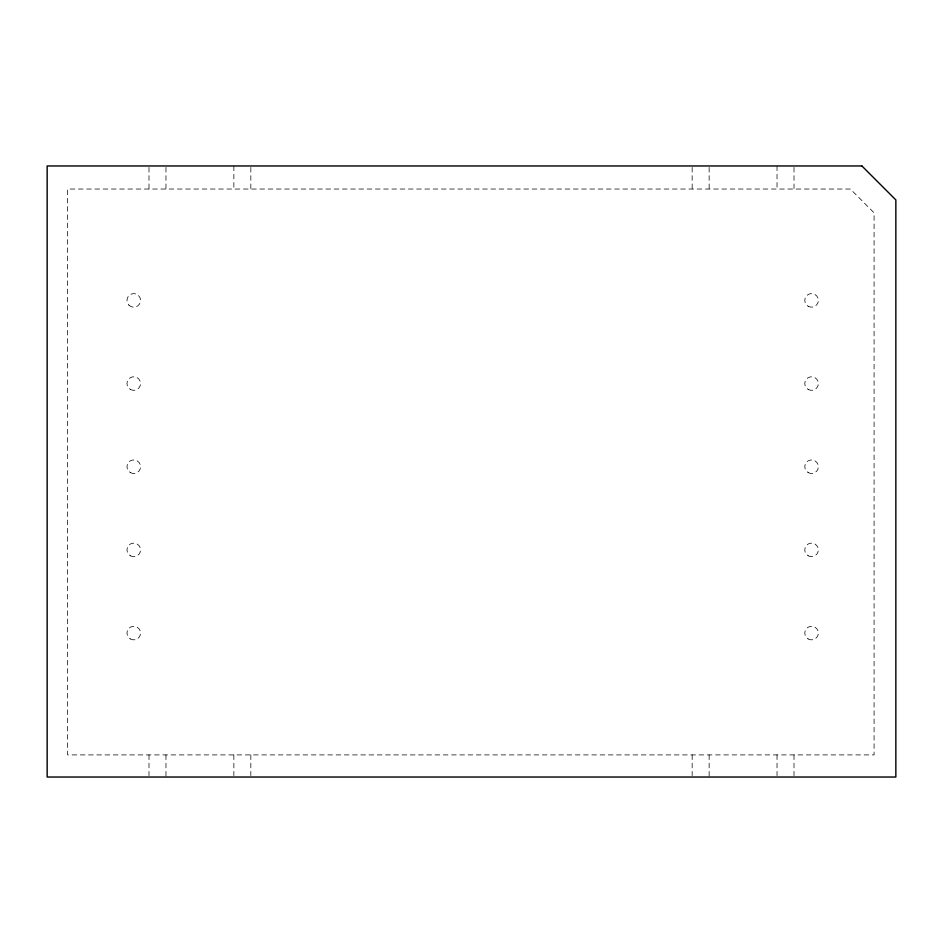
<?xml version="1.0" encoding="UTF-8"?>
<svg xmlns="http://www.w3.org/2000/svg" width="943" height="943" viewBox="0 0 943 943"><rect width="100%" height="100%" fill="white"/><g stroke="black" fill="none" stroke-linecap="round" stroke-linejoin="round"><path stroke-width="0.71" stroke-dasharray="4.71 3.54" d="M794.006 167.406L794.006 189.036M794.006 754.907L794.006 775.653M777.032 165.968L777.032 189.036M777.032 754.907L777.032 775.653M709.136 167.406L709.136 189.036M709.136 754.907L709.136 777.032M692.162 167.406L692.162 189.036M692.162 754.907L692.162 775.653M250.838 167.406L250.838 189.036M250.838 754.907L250.838 775.653M233.864 165.968L233.864 189.036M233.864 754.907L233.864 775.653M165.968 167.406L165.968 189.036M165.968 754.907L165.968 777.032M148.994 167.406L148.994 189.036M148.994 754.907L148.994 775.653M850.35 189.036L67.637 189.036L67.637 754.907L874.078 754.907L874.078 212.764L850.35 189.036M130.37 638.953A6.79 6.79 0 0 0 140.554 633.071A6.79 6.79 0 0 0 130.37 627.189A6.79 6.79 0 0 0 130.37 638.953M130.37 555.781A6.79 6.79 0 0 0 140.554 549.899A6.79 6.79 0 0 0 130.37 544.017A6.79 6.79 0 0 0 130.37 555.781M130.37 472.608A6.79 6.79 0 0 0 140.554 466.726A6.79 6.79 0 0 0 130.37 460.844A6.79 6.79 0 0 0 130.37 472.608M130.37 389.435A6.79 6.79 0 0 0 140.554 383.553A6.79 6.79 0 0 0 130.37 377.671A6.79 6.79 0 0 0 130.37 389.435M128.967 305.19A6.79 6.79 0 0 0 140.33 302.137A6.79 6.79 0 0 0 132.008 293.827A6.79 6.79 0 0 0 128.967 305.19M808.175 638.953A6.79 6.79 0 0 0 818.359 633.071A6.79 6.79 0 0 0 808.175 627.189A6.79 6.79 0 0 0 808.175 638.953M808.175 555.781A6.79 6.79 0 0 0 818.359 549.899A6.79 6.79 0 0 0 808.175 544.017A6.79 6.79 0 0 0 808.175 555.781M808.175 472.608A6.79 6.79 0 0 0 818.359 466.726A6.79 6.79 0 0 0 808.175 460.844A6.79 6.79 0 0 0 808.175 472.608M808.175 389.435A6.79 6.79 0 0 0 818.359 383.553A6.79 6.79 0 0 0 808.175 377.671A6.79 6.79 0 0 0 808.175 389.435M808.175 306.263A6.79 6.79 0 0 0 818.359 300.381A6.79 6.79 0 0 0 808.175 294.499A6.79 6.79 0 0 0 808.175 306.263"/><path stroke-width="1.41" d="M861.902 165.968L47.15 165.968L47.15 777.032L895.85 777.032L895.85 199.916L861.902 165.968"/></g></svg>
